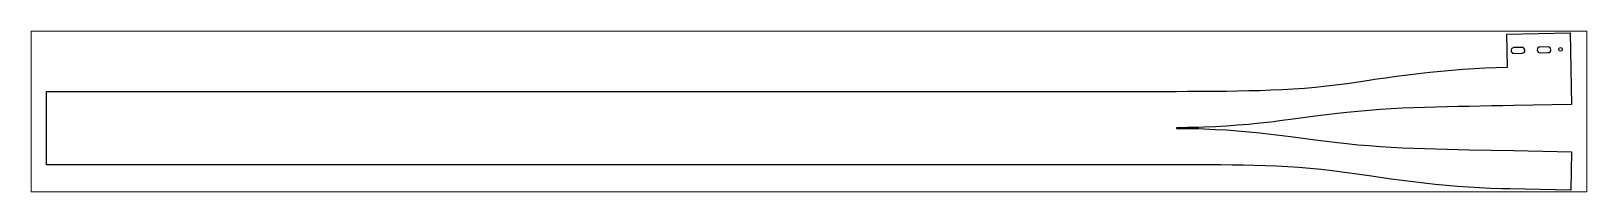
# Paper-space layout 'Layout1' of a CAD drawing. Header units: millimetres. Extents: x 0 to 257, y 84 to 111.
# The model-space entities are those that its viewports show. They can reach past a viewport. Long polylines and large blocks are cut down to what shows.
import ezdxf

# ---------------------------------------------------------------- set-up
doc = ezdxf.new("R2010")
doc.units = ezdxf.units.MM
doc.header["$LTSCALE"] = 25
doc.layers.add('3_Pezzi', color=7, linetype='Continuous')
doc.layers.add('5_Bulloni', color=7, linetype='Continuous')

msp = doc.modelspace()

# ---------------------------------------------------------------- linework, layer by layer
at = {"layer": '3_Pezzi', "color": 3, "linetype": 'Continuous'}
for p, q in [((2652.9, 140.5), (2768, 143)), ((2768, 143), (2770.8, 13)), ((2654.1, 80.4), (2652.9, 140.5)), ((2362.8, 51.1), (2402.8, 56.9)), ((2402.8, 56.9), (2412.8, 58.4)), ((2412.8, 58.4), (2432.8, 61.2)), ((2432.8, 61.2), (2452.8, 64)), ((2452.8, 64), (2472.9, 66.6)), ((2472.9, 66.6), (2492.9, 69)), ((2492.9, 69), (2513, 71.2)), ((2513, 71.2), (2533.1, 73.3)), ((2533.1, 73.3), (2553.3, 75.1)), ((2553.3, 75.1), (2573.4, 76.6)), ((2573.4, 76.6), (2593.6, 78)), ((2593.6, 78), (2613.8, 79)), ((2613.8, 79), (2633.9, 79.9)), ((2633.9, 79.9), (2654.1, 80.4)), ((0, -96.5), (0, 36.5)), ((0, 36.5), (2052.9, 36.5)), ((2052.9, 36.5), (2073.1, 36.6)), ((2073.1, 36.6), (2083.2, 36.6)), ((2083.2, 36.6), (2103.4, 36.7)), ((2103.4, 36.7), (2123.6, 36.9)), ((2123.6, 36.9), (2143.8, 37.1)), ((2143.8, 37.1), (2164, 37.5)), ((2164, 37.5), (2184.2, 37.9)), ((2184.2, 37.9), (2204.4, 38.4)), ((2204.4, 38.4), (2224.6, 39.1)), ((2224.6, 39.1), (2245, 40)), ((2245, 40), (2265.2, 41.1)), ((2265.2, 41.1), (2285.4, 42.5)), ((2285.4, 42.5), (2305.6, 44.3)), ((2305.6, 44.3), (2325.7, 46.4)), ((2325.7, 46.4), (2362.8, 51.1)), ((2382.6, 0.3), (2362.5, -1.7)), ((2402.8, 2), (2382.6, 0.3)), ((2423, 3.5), (2402.8, 2)), ((2443.2, 4.7), (2423, 3.5)), ((2463.5, 5.8), (2443.2, 4.7)), ((2483.7, 6.7), (2463.5, 5.8)), ((2504, 7.4), (2483.7, 6.7)), ((2524.2, 8), (2504, 7.4)), ((2544.5, 8.5), (2524.2, 8)), ((2564.7, 8.9), (2544.5, 8.5)), ((2584.9, 9.3), (2564.7, 8.9)), ((2625.4, 10), (2584.9, 9.3)), ((2645.6, 10.4), (2625.4, 10)), ((2665.8, 10.7), (2645.6, 10.4)), ((2770.8, 13), (2665.8, 10.7)), ((2123.6, -27.6), (2103.4, -28.5)), ((2133.7, -27.1), (2123.6, -27.6)), ((2143.9, -26.5), (2133.7, -27.1)), ((2164.1, -25), (2143.9, -26.5)), ((2184.3, -23.3), (2164.1, -25)), ((2204.5, -21.3), (2184.3, -23.3)), ((2224.6, -19.1), (2204.5, -21.3)), ((2244.7, -16.6), (2224.6, -19.1)), ((2264.9, -14), (2244.7, -16.6)), ((2305.1, -8.4), (2264.9, -14)), ((2325.2, -5.9), (2305.1, -8.4)), ((2345.3, -3.5), (2325.2, -5.9)), ((2362.5, -1.7), (2345.3, -3.5)), ((2063, -29.4), (2052.9, -29.4)), ((2052.9, -29.4), (2052.9, -30.6)), ((2052.9, -30.6), (2063, -30.6)), ((2073.1, -29.3), (2063, -29.4)), ((2063, -30.6), (2073.1, -30.7)), ((2083.2, -29.1), (2073.1, -29.3)), ((2073.1, -30.7), (2083.2, -30.9)), ((2093.3, -28.8), (2083.2, -29.1)), ((2083.2, -30.9), (2093.3, -31.1)), ((2103.4, -28.5), (2093.3, -28.8)), ((2093.3, -31.1), (2103.4, -31.5)), ((2103.4, -31.5), (2123.6, -32.4)), ((2123.6, -32.4), (2143.9, -33.5)), ((2143.9, -33.5), (2164.1, -35)), ((2164.1, -35), (2184.3, -36.7)), ((2184.3, -36.7), (2204.5, -38.7)), ((2204.5, -38.7), (2224.6, -40.9)), ((2224.6, -40.9), (2244.7, -43.4)), ((2244.7, -43.4), (2264.9, -46)), ((2264.9, -46), (2305.1, -51.6)), ((2305.1, -51.6), (2325.2, -54.1)), ((2325.2, -54.1), (2345.3, -56.5)), ((2345.3, -56.5), (2362.5, -58.3)), ((2362.5, -58.3), (2382.6, -60.3)), ((2382.6, -60.3), (2402.8, -62)), ((2402.8, -62), (2423, -63.5)), ((2423, -63.5), (2443.2, -64.7)), ((2443.2, -64.7), (2463.5, -65.8)), ((2463.5, -65.8), (2483.7, -66.7)), ((2483.7, -66.7), (2504, -67.4)), ((2504, -67.4), (2524.2, -68)), ((2524.2, -68), (2544.5, -68.5)), ((2544.5, -68.5), (2564.7, -68.9)), ((2564.7, -68.9), (2584.9, -69.3)), ((2584.9, -69.3), (2665.8, -70.7)), ((2665.8, -70.7), (2770.8, -73)), ((2770.8, -73), (2769.3, -143)), ((2052.9, -96.5), (0, -96.5)), ((2093.3, -96.7), (2052.9, -96.5)), ((2113.5, -96.8), (2093.3, -96.7)), ((2133.7, -97), (2113.5, -96.8)), ((2153.9, -97.3), (2133.7, -97)), ((2174.1, -97.6), (2153.9, -97.3)), ((2194.3, -98.1), (2174.1, -97.6)), ((2214.5, -98.7), (2194.3, -98.1)), ((2234.7, -99.5), (2214.5, -98.7)), ((2255.1, -100.5), (2234.7, -99.5)), ((2275.3, -101.8), (2255.1, -100.5)), ((2295.5, -103.4), (2275.3, -101.8)), ((2315.6, -105.3), (2295.5, -103.4)), ((2335.7, -107.6), (2315.6, -105.3)), ((2362.8, -111.1), (2335.7, -107.6)), ((2402.8, -116.9), (2362.8, -111.1)), ((2422.8, -119.8), (2402.8, -116.9)), ((2442.8, -122.6), (2422.8, -119.8)), ((2462.9, -125.3), (2442.8, -122.6)), ((2482.9, -127.8), (2462.9, -125.3)), ((2503, -130.1), (2482.9, -127.8)), ((2523.1, -132.3), (2503, -130.1)), ((2543.2, -134.2), (2523.1, -132.3)), ((2563.3, -135.9), (2543.2, -134.2)), ((2583.5, -137.3), (2563.3, -135.9)), ((2603.7, -138.5), (2583.5, -137.3)), ((2623.8, -139.5), (2603.7, -138.5)), ((2644, -140.2), (2623.8, -139.5)), ((2658.8, -140.6), (2644, -140.2)), ((2769.3, -143), (2658.8, -140.6))]:
    msp.add_line(p, q, dxfattribs=at)
at = {"layer": '5_Bulloni', "color": 4, "linetype": 'Continuous'}
for p, q in [((2680.5, 116.3), (2666, 116)), ((2727.8, 117.3), (2713.3, 117)), ((2666.2, 105.5), (2680.7, 105.8)), ((2713.5, 106.5), (2728, 106.8))]:
    msp.add_line(p, q, dxfattribs=at)
at = {"layer": '5_Bulloni', "color": 2, "linetype": 'Continuous'}
msp.add_circle((2750.6, 112.6), 3.25, dxfattribs=at)
at = {"layer": '5_Bulloni', "color": 4, "linetype": 'Continuous'}
for centre, start, end in [((2666.1, 110.7), 91.2417, 271.2444), ((2680.6, 111), 271.2417, 91.2417), ((2713.4, 111.7), 91.2417, 271.2417), ((2727.9, 112.1), 271.2417, 91.2417)]:
    msp.add_arc(centre, 5.25, start, end, dxfattribs=at)

psp = doc.layouts.get("Layout1")

# ---------------------------------------------------------------- viewports
at = {"layer": '0'}
psp.add_viewport(center=(128.5, 97.5), size=(257, 26.5223), view_center_point=(1385.4, 0), view_height=291.6637, dxfattribs=at)

doc.saveas('drawing.dxf')
